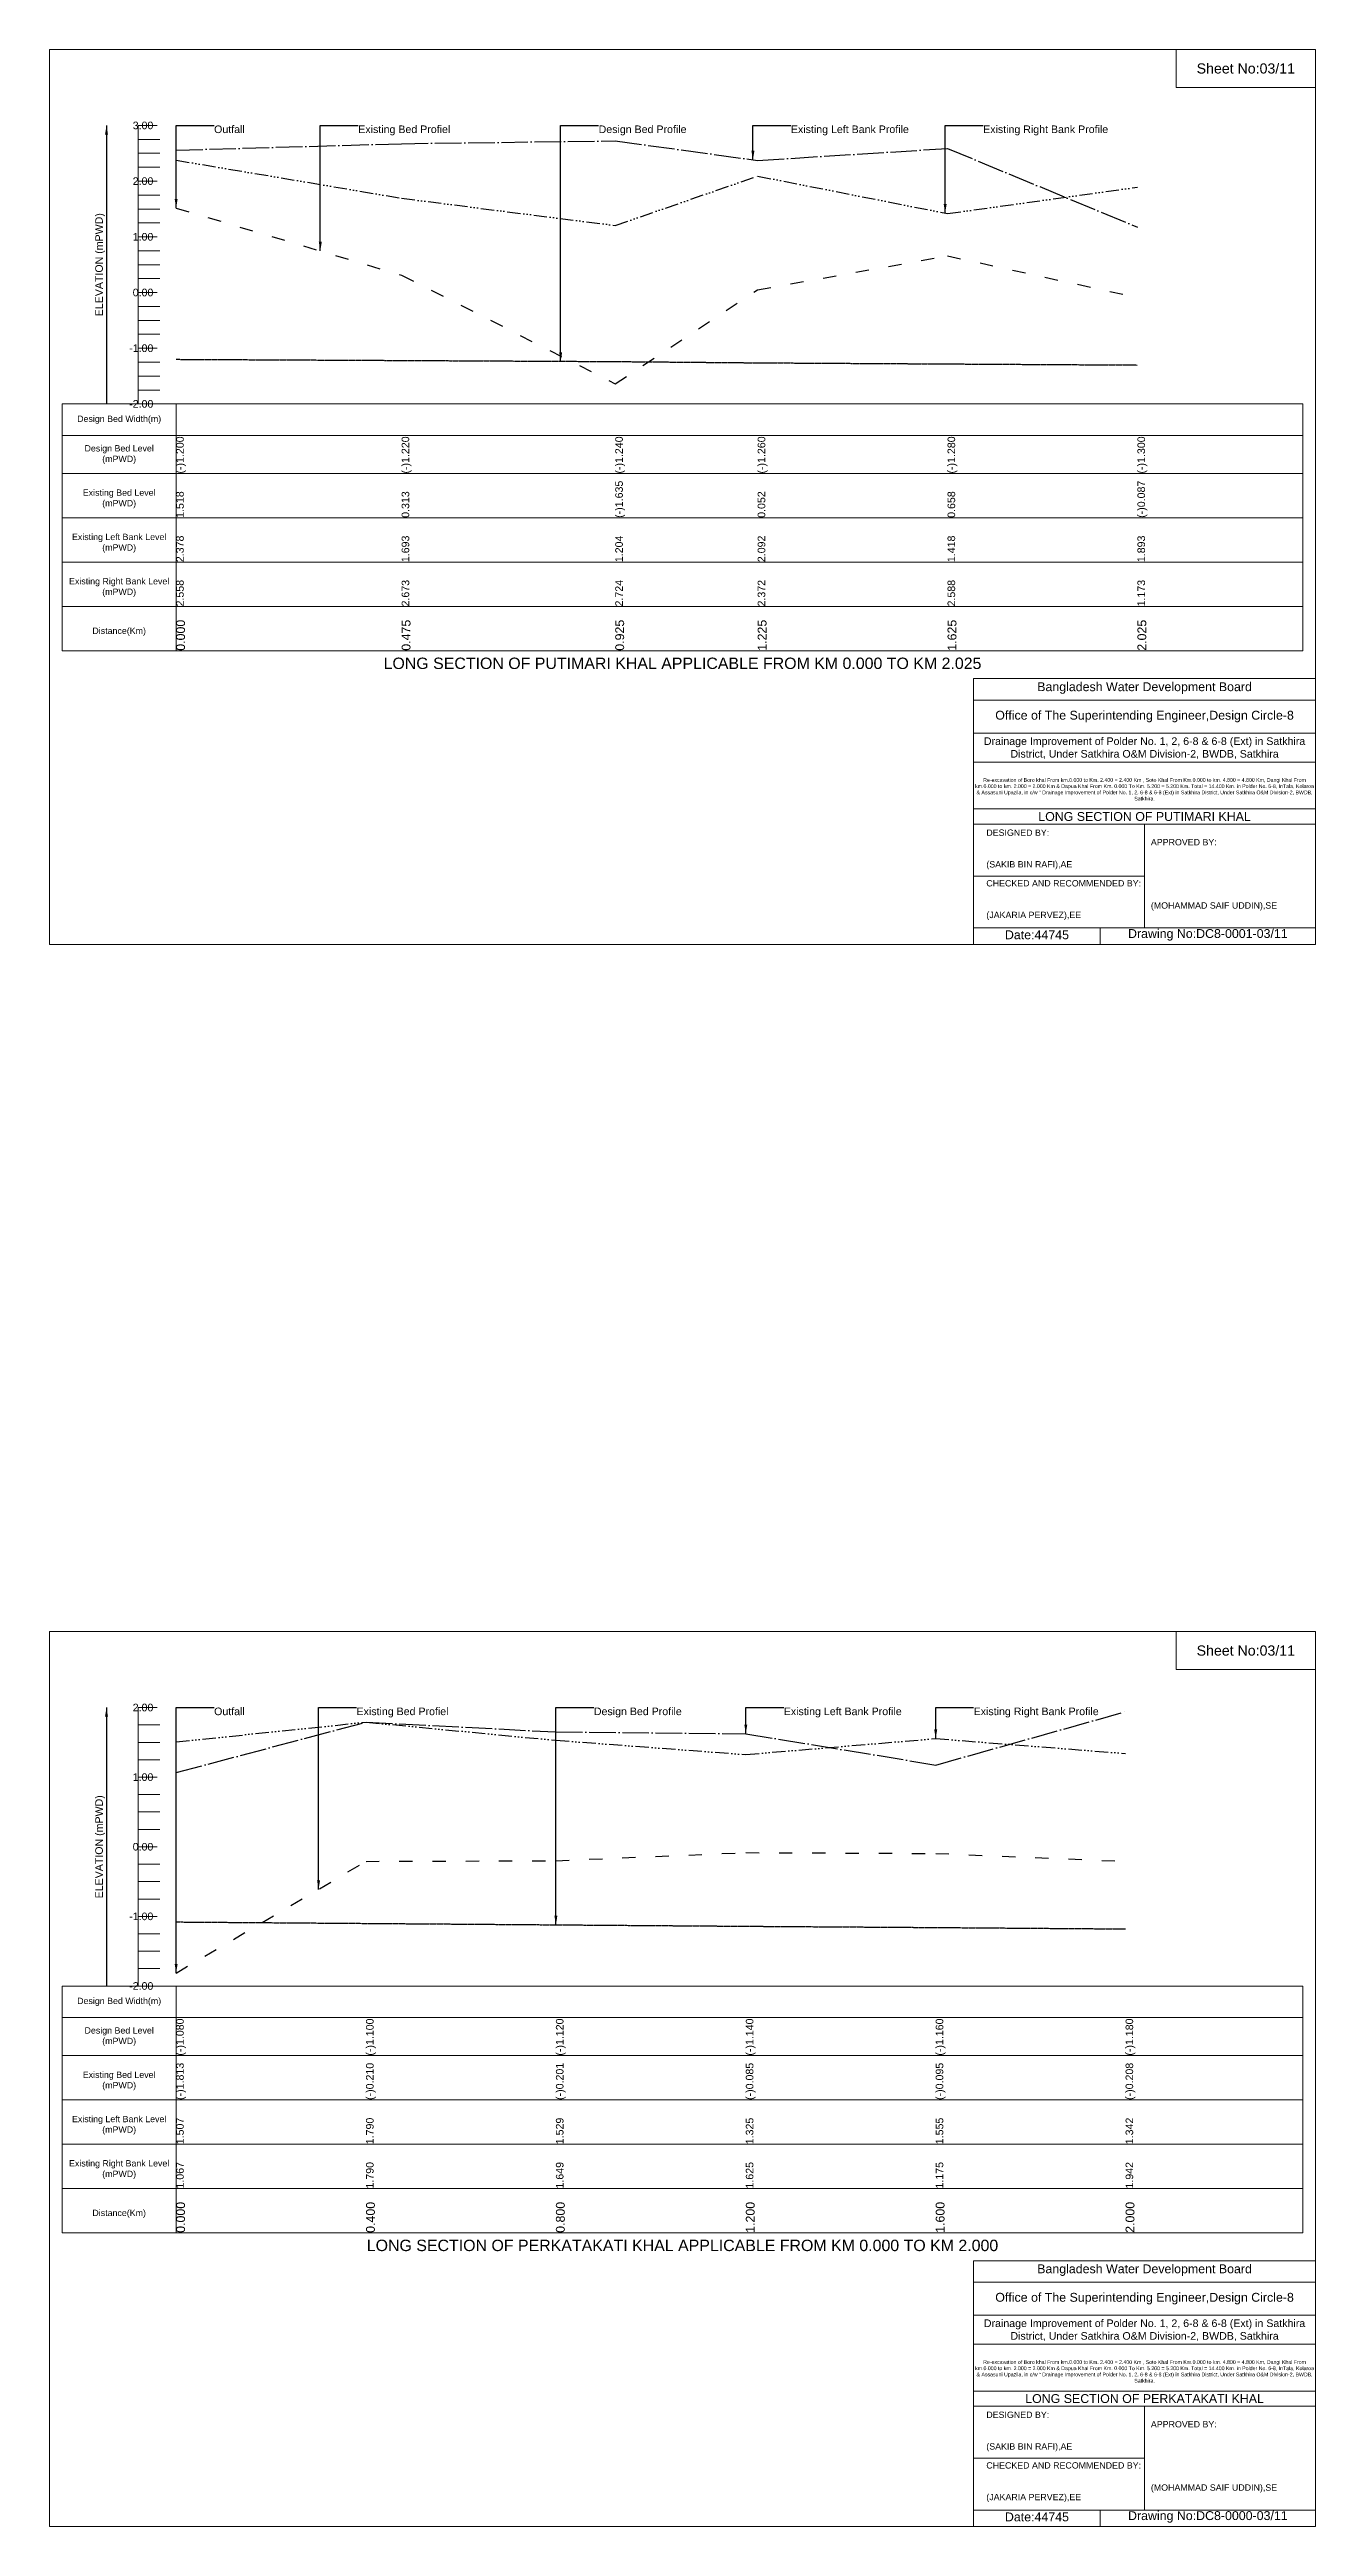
# Model space of a CAD drawing. Header units: inches. Extents: x 91000 to 208000, y -5656 to 20000.
# Drawn here: x 120000 to 128000, y -5656 to 10000 of the extents above; entities that cross this region are included whole.
import ezdxf

# ---------------------------------------------------------------- set-up
doc = ezdxf.new("R2010")
doc.units = ezdxf.units.IN
doc.header["$LTSCALE"] = 7
doc.header["$MEASUREMENT"] = 0
for name, pattern in [('ACAD_ISO03W100', [30, 12, -18]), ('ACAD_ISO04W100', [30, 24, -3, 0, -3]), ('ACAD_ISO14W100', [24, 12, -3, 0, -3, 0, -3, 0, -3]), ('CENTER', [2, 1.25, -0.25, 0.25, -0.25])]:
    doc.linetypes.add(name, pattern=pattern)
for name, color, linetype, lineweight in [('Cross Section Labels', 7, 'Continuous', 9), ('Design Bed Level Long Section', 7, 'CENTER', 25), ('Existing Bed Level for Long Section', 7, 'ACAD_ISO03W100', 25), ('Existing Left Bank of Long section', 7, 'ACAD_ISO04W100', 25), ('Existing Right Bank of Long Section', 7, 'ACAD_ISO14W100', 25), ('Long Section Border', 7, 'Continuous', 9), ('Long Section Labels', 7, 'Continuous', 9), ('Vscale for Long Section', 7, 'Continuous', 9)]:
    doc.layers.add(name, color=color, linetype=linetype, lineweight=lineweight)
doc.styles.get("Standard").update_dxf_attribs({"font": 'arial.ttf'})
doc.dimstyles.get("Standard").update_dxf_attribs({"dimtxt": 0.18, "dimasz": 0.18, "dimexe": 0.18, "dimexo": 0.0625, "dimgap": 0.09, "dimtad": 0, "dimtih": 1, "dimtoh": 1, "dimdec": 4, "dimzin": 0, "dimdsep": 46, "dimtxsty": 'Standard', "dimcen": 0.09, "dimadec": 0, "dimazin": 0, "dimtfac": 1, "dimtdec": 4, "dimtofl": 0, "dimtmove": 0, "dimatfit": 3, "dimfxl": 1, "dimtolj": 1, "dimtzin": 0, "dimarcsym": 0})

msp = doc.modelspace()

# ---------------------------------------------------------------- linework, layer by layer
at = {"layer": 'Cross Section Labels'}
for points in [[(120000, 10000), (128000, 10000), (128000, 4344), (120000, 4344)], [(127120, 10000), (128000, 10000), (128000, 9760), (127120, 9760)], [(120000, 0), (128000, 0), (128000, -5656), (120000, -5656)], [(127120, 0), (128000, 0), (128000, -240), (127120, -240)]]:
    msp.add_lwpolyline(points, close=True, dxfattribs=at)
for points in [[(125840, 4344), (125840, 6024), (128000, 6024)], [(125840, 5888), (128000, 5888)], [(125840, 5680), (128000, 5680)], [(125840, 5496), (128000, 5496)], [(125840, 5200), (128000, 5200)], [(125840, 5104), (128000, 5104)], [(126920, 5104), (126920, 4448)], [(125840, 4776), (126920, 4776)], [(125840, 4448), (128000, 4448)], [(126640, 4448), (126640, 4344)], [(125840, -5656), (125840, -3976), (128000, -3976)], [(125840, -4112), (128000, -4112)], [(125840, -4320), (128000, -4320)], [(125840, -4504), (128000, -4504)], [(125840, -4800), (128000, -4800)], [(125840, -4896), (128000, -4896)], [(126920, -4896), (126920, -5552)], [(125840, -5224), (126920, -5224)], [(125840, -5552), (128000, -5552)], [(126640, -5552), (126640, -5656)]]:
    msp.add_lwpolyline(points, dxfattribs=at)
at = {"layer": 'Design Bed Level Long Section'}
for points in [[(120800, 8042), (122225, 8035), (123575, 8028), (124475, 8020), (125675, 8013), (126875, 8006)], [(120800, -1835), (122000, -1844), (123200, -1853), (124400, -1862), (125600, -1870), (126800, -1879)]]:
    msp.add_lwpolyline(points, dxfattribs=at)
at = {"layer": 'Existing Bed Level for Long Section'}
for points in [[(120800, 8998), (122225, 8574), (123575, 7888), (124475, 8482), (125675, 8696), (126875, 8433)], [(120800, -2158), (122000, -1452), (123200, -1448), (124400, -1397), (125600, -1402), (126800, -1452)]]:
    msp.add_lwpolyline(points, dxfattribs=at)
at = {"layer": 'Existing Left Bank of Long section'}
for points in [[(120800, 9364), (122225, 9405), (123575, 9423), (124475, 9299), (125675, 9375), (126875, 8877)], [(120800, -891), (122000, -572), (123200, -634), (124400, -645), (125600, -843), (126800, -506)]]:
    msp.add_lwpolyline(points, dxfattribs=at)
at = {"layer": 'Existing Right Bank of Long Section'}
for points in [[(120800, 9301), (122225, 9060), (123575, 8888), (124475, 9200), (125675, 8963), (126875, 9130)], [(120800, -697), (122000, -572), (123200, -687), (124400, -777), (125600, -676), (126800, -770)]]:
    msp.add_lwpolyline(points, dxfattribs=at)
at = {"layer": 'Long Section Border'}
for points in [[(120080, 7760), (127920, 7760), (127920, 6200), (120080, 6200)], [(120080, -2240), (127920, -2240), (127920, -3800), (120080, -3800)]]:
    msp.add_lwpolyline(points, close=True, dxfattribs=at)
for points in [[(120800, 7760), (120800, 6200)], [(120080, 7560), (127920, 7560)], [(120080, 7320), (127920, 7320)], [(120080, 7040), (127920, 7040)], [(120080, 6760), (127920, 6760)], [(120080, 6480), (127920, 6480)], [(120800, -2240), (120800, -3800)], [(120080, -2440), (127920, -2440)], [(120080, -2680), (127920, -2680)], [(120080, -2960), (127920, -2960)], [(120080, -3240), (127920, -3240)], [(120080, -3520), (127920, -3520)]]:
    msp.add_lwpolyline(points, dxfattribs=at)
at = {"layer": 'Vscale for Long Section'}
for points in [[(120560, 7760), (120560, 8112), (120560, 8464), (120560, 8816), (120560, 9168), (120560, 9520)], [(120560, 9520), (120680, 9520)], [(120560, 9432), (120696, 9432)], [(120560, 9344), (120696, 9344)], [(120560, 9256), (120696, 9256)], [(120560, 9168), (120680, 9168)], [(120560, 9080), (120696, 9080)], [(120560, 8992), (120696, 8992)], [(120560, 8904), (120696, 8904)], [(120560, 8816), (120680, 8816)], [(120560, 8728), (120696, 8728)], [(120560, 8640), (120696, 8640)], [(120560, 8552), (120696, 8552)], [(120560, 8464), (120680, 8464)], [(120560, 8376), (120696, 8376)], [(120560, 8288), (120696, 8288)], [(120560, 8200), (120696, 8200)], [(120560, 8112), (120680, 8112)], [(120560, 8024), (120696, 8024)], [(120560, 7936), (120696, 7936)], [(120560, 7848), (120696, 7848)], [(120560, 7760), (120680, 7760)], [(120560, -2240), (120560, -1800), (120560, -1360), (120560, -920), (120560, -480)], [(120560, -480), (120680, -480)], [(120560, -590), (120696, -590)], [(120560, -700), (120696, -700)], [(120560, -810), (120696, -810)], [(120560, -920), (120680, -920)], [(120560, -1030), (120696, -1030)], [(120560, -1140), (120696, -1140)], [(120560, -1250), (120696, -1250)], [(120560, -1360), (120680, -1360)], [(120560, -1470), (120696, -1470)], [(120560, -1580), (120696, -1580)], [(120560, -1690), (120696, -1690)], [(120560, -1800), (120680, -1800)], [(120560, -1910), (120696, -1910)], [(120560, -2020), (120696, -2020)], [(120560, -2130), (120696, -2130)], [(120560, -2240), (120680, -2240)]]:
    msp.add_lwpolyline(points, dxfattribs=at)

# ---------------------------------------------------------------- texts
at = {"layer": 'Cross Section Labels', "attachment_point": 5}
for s, insert, char_height in [('Sheet No:03/11', (127560, 9880), 64), ('Bangladesh Water Development Board', (126920, 5964), 56), ('Office of The Superintending Engineer,Design Circle-8', (126920, 5784), 56), ('Sheet No:03/11', (127560, -120), 64), ('Bangladesh Water Development Board', (126920, -4036), 56), ('Office of The Superintending Engineer,Design Circle-8', (126920, -4216), 56)]:
    msp.add_mtext(s, dxfattribs=dict(at, insert=insert, char_height=char_height))
at = {"layer": 'Cross Section Labels'}
for s, insert, char_height, width, attachment_point in [('Drainage Improvement of Polder No. 1, 2, 6-8 & 6-8 (Ext) in Satkhira District, Under Satkhira O&M Division-2, BWDB, Satkhira', (126920, 5584), 48, 2240, 5), ('Re-excavation of Boro khal From km.0.000 to Km. 2.400 = 2.400 Km , Soto Khal From Km.0.000 to km. 4.800 = 4.800 Km, Dangi Khal From km.0.000 to km. 2.000 = 2.000 Km & Dapua Khal From Km. 0.000 To Km. 5.200 = 5.200 Km. Total = 14.400 Km. in Polder No. 6-8, InTala, Kolaroa & Assasuni Upazila, in c/w “ Drainage Improvement of Polder No. 1, 2, 6-8 & 6-8 (Ext) in Satkhira District, Under Satkhira O&M Division-2, BWDB, Satkhira.', (126920, 5324), 23.565, 2160, 5), ('LONG SECTION OF PUTIMARI KHAL', (126920, 5152), 56, 2240, 5), ('DESIGNED BY:^J^J^J(SAKIB BIN RAFI),AE', (125920, 4944), 40, 1120, 4), ('APPROVED BY:^J^J^J^J^J^J(MOHAMMAD SAIF UDDIN),SE', (126960, 4784), 40, 1120, 4), ('CHECKED AND RECOMMENDED BY:^J^J^J(JAKARIA PERVEZ),EE', (125920, 4624), 40, 1120, 4), ('Date:44745', (126240, 4404), 56, 1120, 5), ('Drawing No:DC8-0001-03/11', (127320, 4404), 56, 1760, 5), ('Drainage Improvement of Polder No. 1, 2, 6-8 & 6-8 (Ext) in Satkhira District, Under Satkhira O&M Division-2, BWDB, Satkhira', (126920, -4416), 48, 2240, 5), ('Re-excavation of Boro khal From km.0.000 to Km. 2.400 = 2.400 Km , Soto Khal From Km.0.000 to km. 4.800 = 4.800 Km, Dangi Khal From km.0.000 to km. 2.000 = 2.000 Km & Dapua Khal From Km. 0.000 To Km. 5.200 = 5.200 Km. Total = 14.400 Km. in Polder No. 6-8, InTala, Kolaroa & Assasuni Upazila, in c/w “ Drainage Improvement of Polder No. 1, 2, 6-8 & 6-8 (Ext) in Satkhira District, Under Satkhira O&M Division-2, BWDB, Satkhira.', (126920, -4676), 23.565, 2160, 5), ('LONG SECTION OF PERKATAKATI KHAL', (126920, -4848), 56, 2240, 5), ('DESIGNED BY:^J^J^J(SAKIB BIN RAFI),AE', (125920, -5056), 40, 1120, 4), ('APPROVED BY:^J^J^J^J^J^J(MOHAMMAD SAIF UDDIN),SE', (126960, -5216), 40, 1120, 4), ('CHECKED AND RECOMMENDED BY:^J^J^J(JAKARIA PERVEZ),EE', (125920, -5376), 40, 1120, 4), ('Date:44745', (126240, -5596), 56, 1120, 5), ('Drawing No:DC8-0000-03/11', (127320, -5596), 56, 1760, 5)]:
    msp.add_mtext(s, dxfattribs=dict(at, insert=insert, char_height=char_height, width=width, attachment_point=attachment_point))
at = {"layer": 'Long Section Border', "attachment_point": 5}
for s, insert, char_height in [('Design Bed Width(m)', (120440, 7660), 40), ('Design Bed Level^J(mPWD)', (120440, 7440), 40), ('Existing Bed Level^J(mPWD)', (120440, 7160), 40), ('Existing Left Bank Level^J(mPWD)', (120440, 6880), 40), ('Existing Right Bank Level^J(mPWD)', (120440, 6600), 40), ('Distance(Km)', (120440, 6320), 40), ('LONG SECTION OF PUTIMARI KHAL APPLICABLE FROM KM 0.000 TO KM 2.025', (124000, 6120), 72), ('Design Bed Width(m)', (120440, -2340), 40), ('Design Bed Level^J(mPWD)', (120440, -2560), 40), ('Existing Bed Level^J(mPWD)', (120440, -2840), 40), ('Existing Left Bank Level^J(mPWD)', (120440, -3120), 40), ('Existing Right Bank Level^J(mPWD)', (120440, -3400), 40), ('Distance(Km)', (120440, -3680), 40), ('LONG SECTION OF PERKATAKATI KHAL APPLICABLE FROM KM 0.000 TO KM 2.000', (124000, -3880), 72)]:
    msp.add_mtext(s, dxfattribs=dict(at, insert=insert, char_height=char_height))
at = {"layer": 'Long Section Labels', "char_height": 48, "attachment_point": 1}
for s, insert in [('Outfall', (121040, 9520)), ('Existing Bed Profiel', (121951, 9520)), ('Design Bed Profile', (123470, 9520)), ('Existing Left Bank Profile', (124685, 9520)), ('Existing Right Bank Profile', (125900, 9520)), ('Outfall', (121040, -480)), ('Existing Bed Profiel', (121940, -480)), ('Design Bed Profile', (123440, -480)), ('Existing Left Bank Profile', (124640, -480)), ('Existing Right Bank Profile', (125840, -480))]:
    msp.add_mtext(s, dxfattribs=dict(at, insert=insert))
at = {"layer": 'Vscale for Long Section', "char_height": 48, "attachment_point": 6}
for s, insert in [('3.00', (120656, 9520)), ('2.00', (120656, 9168)), ('1.00', (120656, 8816)), ('0.00', (120656, 8464)), ('-1.00', (120656, 8112)), ('-2.00', (120656, 7760)), ('2.00', (120656, -480)), ('1.00', (120656, -920)), ('0.00', (120656, -1360)), ('-1.00', (120656, -1800)), ('-2.00', (120656, -2240))]:
    msp.add_mtext(s, dxfattribs=dict(at, insert=insert))
at = {"layer": 'Vscale for Long Section', "rotation": 90}
for s, insert, char_height, attachment_point in [('ELEVATION (mPWD)', (120320, 8640), 48, 5), ('(-)1.200', (120800, 7320), 48, 1), ('(-)1.220', (122225, 7320), 48, 1), ('(-)1.240', (123575, 7320), 48, 1), ('(-)1.260', (124475, 7320), 48, 1), ('(-)1.280', (125675, 7320), 48, 1), ('(-)1.300', (126875, 7320), 48, 1), ('1.518', (120800, 7040), 48, 1), ('0.313', (122225, 7040), 48, 1), ('(-)1.635', (123575, 7040), 48, 1), ('0.052', (124475, 7040), 48, 1), ('0.658', (125675, 7040), 48, 1), ('(-)0.087', (126875, 7040), 48, 1), ('2.378', (120800, 6760), 48, 1), ('1.693', (122225, 6760), 48, 1), ('1.204', (123575, 6760), 48, 1), ('2.092', (124475, 6760), 48, 1), ('1.418', (125675, 6760), 48, 1), ('1.893', (126875, 6760), 48, 1), ('2.558', (120800, 6480), 48, 1), ('2.673', (122225, 6480), 48, 1), ('2.724', (123575, 6480), 48, 1), ('2.372', (124475, 6480), 48, 1), ('2.588', (125675, 6480), 48, 1), ('1.173', (126875, 6480), 48, 1), ('0.000', (120800, 6200), 56, 1), ('0.475', (122225, 6200), 56, 1), ('0.925', (123575, 6200), 56, 1), ('1.225', (124475, 6200), 56, 1), ('1.625', (125675, 6200), 56, 1), ('2.025', (126875, 6200), 56, 1), ('ELEVATION (mPWD)', (120320, -1360), 48, 5), ('(-)1.080', (120800, -2680), 48, 1), ('(-)1.100', (122000, -2680), 48, 1), ('(-)1.120', (123200, -2680), 48, 1), ('(-)1.140', (124400, -2680), 48, 1), ('(-)1.160', (125600, -2680), 48, 1), ('(-)1.180', (126800, -2680), 48, 1), ('(-)1.813', (120800, -2960), 48, 1), ('(-)0.210', (122000, -2960), 48, 1), ('(-)0.201', (123200, -2960), 48, 1), ('(-)0.085', (124400, -2960), 48, 1), ('(-)0.095', (125600, -2960), 48, 1), ('(-)0.208', (126800, -2960), 48, 1), ('1.507', (120800, -3240), 48, 1), ('1.790', (122000, -3240), 48, 1), ('1.529', (123200, -3240), 48, 1), ('1.325', (124400, -3240), 48, 1), ('1.555', (125600, -3240), 48, 1), ('1.342', (126800, -3240), 48, 1), ('1.067', (120800, -3520), 48, 1), ('1.790', (122000, -3520), 48, 1), ('1.649', (123200, -3520), 48, 1), ('1.625', (124400, -3520), 48, 1), ('1.175', (125600, -3520), 48, 1), ('1.942', (126800, -3520), 48, 1), ('0.000', (120800, -3800), 56, 1), ('0.400', (122000, -3800), 56, 1), ('0.800', (123200, -3800), 56, 1), ('1.200', (124400, -3800), 56, 1), ('1.600', (125600, -3800), 56, 1), ('2.000', (126800, -3800), 56, 1)]:
    msp.add_mtext(s, dxfattribs=dict(at, insert=insert, char_height=char_height, attachment_point=attachment_point))

# ---------------------------------------------------------------- leaders
at = {"layer": 'Long Section Labels', "annotation_type": 0, "has_hookline": 1, "hookline_direction": 0}
for points, text_width in [([(120800, 8998), (120800, 9520), (121040, 9520)], 186), ([(121711, 8727), (121711, 9520), (121951, 9520)], 571), ([(123230, 8029), (123230, 9520), (123470, 9520)], 547), ([(124445, 9303), (124445, 9520), (124685, 9520)], 737), ([(125660, 8966), (125660, 9520), (125900, 9520)], 782), ([(120800, -2158), (120800, -480), (121040, -480)], 186), ([(121700, -1629), (121700, -480), (121940, -480)], 571), ([(123200, -1853), (123200, -480), (123440, -480)], 547), ([(124400, -645), (124400, -480), (124640, -480)], 737), ([(125600, -676), (125600, -480), (125840, -480)], 782)]:
    msp.add_leader(points, dimstyle='Standard', override={"dimasz": 57.6}, dxfattribs=dict(at, text_width=text_width))
at = {"layer": 'Vscale for Long Section'}
for points in [[(120360, 9520), (120360, 7760)], [(120360, -480), (120360, -2240)]]:
    msp.add_leader(points, dimstyle='Standard', override={"dimasz": 57.6}, dxfattribs=at)

doc.saveas('drawing.dxf')
